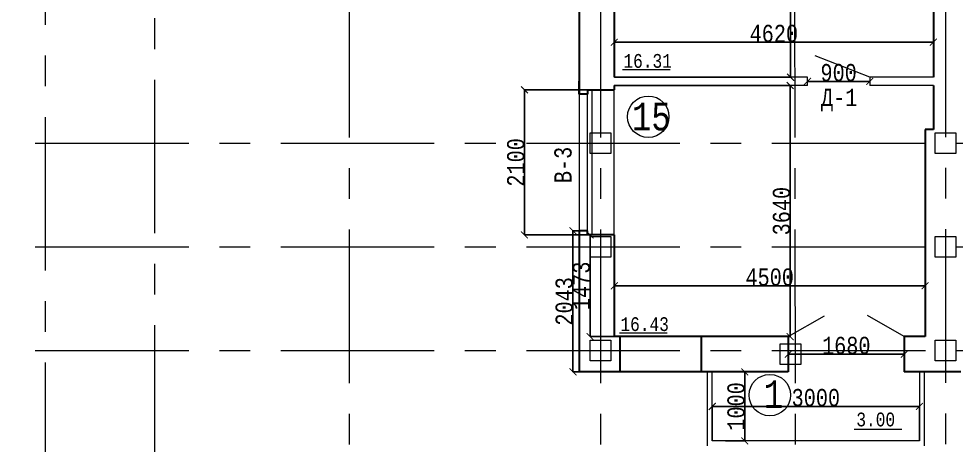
# Model space of a CAD drawing. Header units: millimetres. Extents: x -689206 to 4969298, y -1019800 to 703299.
# Drawn here: x 196506 to 210079, y -373236 to -367061 of the extents above; entities that cross this region are included whole.
import ezdxf

# ---------------------------------------------------------------- set-up
doc = ezdxf.new("R2010")
doc.units = ezdxf.units.MM
doc.linetypes.add('осеваяX2', pattern=[101.6, 63.5, -12.7, 12.7, -12.7])
for name, color, linetype, lineweight in [('БАЛКОН', 7, 'Continuous', 20), ('несущие', 7, 'Continuous', 30), ('ОКНА', 250, 'Continuous', 20), ('ПЕРЕГОРОДКИ', 252, 'Continuous', 9), ('РАЗМЕРЫ', 7, 'Continuous', 9), ('стены', 7, 'Continuous', 20)]:
    doc.layers.add(name, color=color, linetype=linetype, lineweight=lineweight)
doc.layers.add('четотам', color=7, linetype='Continuous')
doc.styles.add('Аннотативный', font='isocteur.ttf', dxfattribs={"width": 0.7, "height": 250})
doc.dimstyles.new('Аннотативный', dxfattribs={"dimscale": 0, "dimtxt": 250, "dimasz": 100, "dimexe": 1.25, "dimexo": 0.625, "dimtad": 1, "dimdec": 0, "dimtxsty": 'Аннотативный', "dimblk": 'ARCHTICK', "dimcen": 2.5, "dimadec": 0, "dimazin": 0, "dimtfac": 1, "dimtdec": 0, "dimtmove": 0, "dimatfit": 3, "dimfxl": 1, "dimarcsym": 0})

# ---------------------------------------------------------------- blocks, each defined once
blk = doc.blocks.new('_ArchTick')
at = {"color": 0, "linetype": 'ByBlock', "const_width": 0.15}
blk.add_lwpolyline([(-0.5, -0.5), (0.5, 0.5)], dxfattribs=at)
blk = doc.blocks.new('*D1927')
at = {"layer": 'Defpoints', "color": 0, "lineweight": 20, "transparency": 16777216}
for p in [(205128, -364348), (207680, -364348), (205128, -367908)]:
    blk.add_point(p, dxfattribs=at)
at = {"layer": 'стены', "color": 0, "lineweight": -2, "transparency": 16777216}
for p, q in [((205129, -364348), (207681, -364348)), ((207680, -367908), (207680, -364348)), ((205129, -367908), (207681, -367908))]:
    blk.add_line(p, q, dxfattribs=at)
at = {"layer": 'стены', "color": 0, "lineweight": -2, "transparency": 16777216, "xscale": 100, "yscale": 100, "zscale": 100}
for p, rotation in [((207680, -364348), 90), ((207680, -367908), 270)]:
    blk.add_blockref('_ArchTick', p, dxfattribs=dict(at, rotation=rotation))
at = {"layer": 'стены', "color": 0, "lineweight": 5, "transparency": 16777216, "insert": (207554, -366128), "char_height": 250, "attachment_point": 5, "rotation": 90, "style": 'Аннотативный'}
blk.add_mtext('3560', dxfattribs=at)
blk = doc.blocks.new('*D1928')
at = {"layer": 'Defpoints', "color": 0, "lineweight": 20, "transparency": 16777216}
for p in [(205128, -367401), (205128, -367908), (209748, -367908)]:
    blk.add_point(p, dxfattribs=at)
at = {"layer": 'стены', "color": 0, "lineweight": -2, "transparency": 16777216}
for p, q in [((205128, -367908), (205128, -367400)), ((209748, -367401), (205128, -367401)), ((209748, -367908), (209748, -367400))]:
    blk.add_line(p, q, dxfattribs=at)
at = {"layer": 'стены', "color": 0, "lineweight": -2, "transparency": 16777216, "xscale": 100, "yscale": 100, "zscale": 100, "rotation": 180}
blk.add_blockref('_ArchTick', (205128, -367401), dxfattribs=at)
at = {"layer": 'стены', "color": 0, "lineweight": -2, "transparency": 16777216, "xscale": 100, "yscale": 100, "zscale": 100}
blk.add_blockref('_ArchTick', (209748, -367401), dxfattribs=at)
at = {"layer": 'стены', "color": 0, "lineweight": 5, "transparency": 16777216, "insert": (207438, -367276), "char_height": 250, "attachment_point": 5, "style": 'Аннотативный'}
blk.add_mtext('4620', dxfattribs=at)
blk = doc.blocks.new('*D1929')
at = {"layer": 'Defpoints', "color": 0, "lineweight": 20, "transparency": 16777216}
for p in [(205128, -370928), (205128, -371664), (209628, -371664)]:
    blk.add_point(p, dxfattribs=at)
at = {"layer": 'стены', "color": 0, "lineweight": -2, "transparency": 16777216}
for p, q in [((205128, -371663), (205128, -370927)), ((209628, -370928), (205128, -370928)), ((209628, -371663), (209628, -370927))]:
    blk.add_line(p, q, dxfattribs=at)
at = {"layer": 'стены', "color": 0, "lineweight": -2, "transparency": 16777216, "xscale": 100, "yscale": 100, "zscale": 100, "rotation": 180}
blk.add_blockref('_ArchTick', (205128, -370928), dxfattribs=at)
at = {"layer": 'стены', "color": 0, "lineweight": -2, "transparency": 16777216, "xscale": 100, "yscale": 100, "zscale": 100}
blk.add_blockref('_ArchTick', (209628, -370928), dxfattribs=at)
at = {"layer": 'стены', "color": 0, "lineweight": 5, "transparency": 16777216, "insert": (207378, -370803), "char_height": 250, "attachment_point": 5, "style": 'Аннотативный'}
blk.add_mtext('4500', dxfattribs=at)
blk = doc.blocks.new('*D1935')
at = {"layer": 'Defpoints', "color": 0, "lineweight": 20, "transparency": 16777216}
for p in [(207926, -367968), (207926, -367968), (208826, -367968)]:
    blk.add_point(p, dxfattribs=at)
at = {"layer": 'стены', "color": 0, "lineweight": -2, "transparency": 16777216}
for p, q in [((207926, -367968), (207926, -367967)), ((208826, -367968), (207926, -367968)), ((208826, -367968), (208826, -367967))]:
    blk.add_line(p, q, dxfattribs=at)
at = {"layer": 'стены', "color": 0, "lineweight": -2, "transparency": 16777216, "xscale": 100, "yscale": 100, "zscale": 100, "rotation": 180}
blk.add_blockref('_ArchTick', (207926, -367968), dxfattribs=at)
at = {"layer": 'стены', "color": 0, "lineweight": -2, "transparency": 16777216, "xscale": 100, "yscale": 100, "zscale": 100}
blk.add_blockref('_ArchTick', (208826, -367968), dxfattribs=at)
at = {"layer": 'стены', "color": 0, "lineweight": 5, "transparency": 16777216, "insert": (208376, -367843), "char_height": 250, "attachment_point": 5, "style": 'Аннотативный'}
blk.add_mtext('900', dxfattribs=at)
blk = doc.blocks.new('*D1973')
at = {"layer": 'Defpoints', "color": 0, "linetype": 'ByBlock', "lineweight": 20, "transparency": 16777216}
for p in [(207647, -371919), (207647, -371919), (209327, -371919)]:
    blk.add_point(p, dxfattribs=at)
at = {"layer": 'ПЕРЕГОРОДКИ', "color": 0, "linetype": 'ByBlock', "lineweight": -2, "transparency": 16777216}
for p, q in [((207647, -371918), (207647, -371918)), ((209327, -371919), (207647, -371919)), ((209327, -371918), (209327, -371918))]:
    blk.add_line(p, q, dxfattribs=at)
at = {"layer": 'ПЕРЕГОРОДКИ', "color": 0, "linetype": 'ByBlock', "lineweight": -2, "transparency": 16777216, "xscale": 100, "yscale": 100, "zscale": 100, "rotation": 180}
blk.add_blockref('_ArchTick', (207647, -371919), dxfattribs=at)
at = {"layer": 'ПЕРЕГОРОДКИ', "color": 0, "linetype": 'ByBlock', "lineweight": -2, "transparency": 16777216, "xscale": 100, "yscale": 100, "zscale": 100}
blk.add_blockref('_ArchTick', (209327, -371919), dxfattribs=at)
at = {"layer": 'ПЕРЕГОРОДКИ', "color": 0, "linetype": 'ByBlock', "lineweight": 5, "transparency": 16777216, "insert": (208487, -371793), "char_height": 250, "attachment_point": 5, "style": 'Аннотативный'}
blk.add_mtext('1680', dxfattribs=at)
blk = doc.blocks.new('*D1974')
at = {"layer": 'Defpoints', "color": 0, "linetype": 'ByBlock', "lineweight": 20, "transparency": 16777216}
for p in [(206735, -372174), (207017, -372174), (206735, -373174)]:
    blk.add_point(p, dxfattribs=at)
at = {"layer": 'ПЕРЕГОРОДКИ', "color": 0, "linetype": 'ByBlock', "lineweight": -2, "transparency": 16777216}
for p, q in [((206736, -372174), (207018, -372174)), ((207017, -373174), (207017, -372174)), ((206736, -373174), (207018, -373174))]:
    blk.add_line(p, q, dxfattribs=at)
at = {"layer": 'ПЕРЕГОРОДКИ', "color": 0, "linetype": 'ByBlock', "lineweight": -2, "transparency": 16777216, "xscale": 100, "yscale": 100, "zscale": 100}
for p, rotation in [((207017, -372174), 90), ((207017, -373174), 270)]:
    blk.add_blockref('_ArchTick', p, dxfattribs=dict(at, rotation=rotation))
at = {"layer": 'ПЕРЕГОРОДКИ', "color": 0, "linetype": 'ByBlock', "lineweight": 5, "transparency": 16777216, "insert": (206892, -372674), "char_height": 250, "attachment_point": 5, "rotation": 90, "style": 'Аннотативный'}
blk.add_mtext('1000', dxfattribs=at)
blk = doc.blocks.new('*D1975')
at = {"layer": 'Defpoints', "color": 0, "linetype": 'ByBlock', "lineweight": 20, "transparency": 16777216}
for p in [(206546, -372674), (206546, -373174), (209546, -373174)]:
    blk.add_point(p, dxfattribs=at)
at = {"layer": 'ПЕРЕГОРОДКИ', "color": 0, "linetype": 'ByBlock', "lineweight": -2, "transparency": 16777216}
for p, q in [((206546, -373173), (206546, -372673)), ((209546, -372674), (206546, -372674)), ((209546, -373173), (209546, -372673))]:
    blk.add_line(p, q, dxfattribs=at)
at = {"layer": 'ПЕРЕГОРОДКИ', "color": 0, "linetype": 'ByBlock', "lineweight": -2, "transparency": 16777216, "xscale": 100, "yscale": 100, "zscale": 100, "rotation": 180}
blk.add_blockref('_ArchTick', (206546, -372674), dxfattribs=at)
at = {"layer": 'ПЕРЕГОРОДКИ', "color": 0, "linetype": 'ByBlock', "lineweight": -2, "transparency": 16777216, "xscale": 100, "yscale": 100, "zscale": 100}
blk.add_blockref('_ArchTick', (209546, -372674), dxfattribs=at)
at = {"layer": 'ПЕРЕГОРОДКИ', "color": 0, "linetype": 'ByBlock', "lineweight": 5, "transparency": 16777216, "insert": (208046, -372548), "char_height": 250, "attachment_point": 5, "style": 'Аннотативный'}
blk.add_mtext('3000', dxfattribs=at)
blk = doc.blocks.new('*D1950')
at = {"layer": 'Defpoints', "color": 0, "linetype": 'ByBlock', "lineweight": 20, "transparency": 16777216}
for p in [(203828, -368091), (205128, -368091), (205128, -370191)]:
    blk.add_point(p, dxfattribs=at)
at = {"layer": 'несущие', "color": 0, "linetype": 'ByBlock', "lineweight": -2, "transparency": 16777216}
for p, q in [((205127, -368091), (203827, -368091)), ((203828, -370191), (203828, -368091)), ((205127, -370191), (203827, -370191))]:
    blk.add_line(p, q, dxfattribs=at)
at = {"layer": 'несущие', "color": 0, "linetype": 'ByBlock', "lineweight": -2, "transparency": 16777216, "xscale": 100, "yscale": 100, "zscale": 100}
for p, rotation in [((203828, -368091), 90), ((203828, -370191), 270)]:
    blk.add_blockref('_ArchTick', p, dxfattribs=dict(at, rotation=rotation))
at = {"layer": 'несущие', "color": 0, "linetype": 'ByBlock', "lineweight": 5, "transparency": 16777216, "insert": (203703, -369141), "char_height": 250, "attachment_point": 5, "rotation": 90, "style": 'Аннотативный'}
blk.add_mtext('2100', dxfattribs=at)
blk = doc.blocks.new('*D1951')
at = {"layer": 'Defpoints', "color": 0, "linetype": 'ByBlock', "lineweight": 20, "transparency": 16777216}
for p in [(204530, -370131), (204618, -370131), (204618, -372174)]:
    blk.add_point(p, dxfattribs=at)
at = {"layer": 'несущие', "color": 0, "linetype": 'ByBlock', "lineweight": -2, "transparency": 16777216}
for p, q in [((204617, -370131), (204529, -370131)), ((204530, -372174), (204530, -370131)), ((204617, -372174), (204529, -372174))]:
    blk.add_line(p, q, dxfattribs=at)
at = {"layer": 'несущие', "color": 0, "linetype": 'ByBlock', "lineweight": -2, "transparency": 16777216, "xscale": 100, "yscale": 100, "zscale": 100}
for p, rotation in [((204530, -370131), 90), ((204530, -372174), 270)]:
    blk.add_blockref('_ArchTick', p, dxfattribs=dict(at, rotation=rotation))
at = {"layer": 'несущие', "color": 0, "linetype": 'ByBlock', "lineweight": 5, "transparency": 16777216, "insert": (204404, -371153), "char_height": 250, "attachment_point": 5, "rotation": 90, "style": 'Аннотативный'}
blk.add_mtext('2043', dxfattribs=at)
blk = doc.blocks.new('*D2020')
at = {"layer": 'Defpoints', "color": 0, "linetype": 'ByBlock', "lineweight": 20, "transparency": 16777216}
for p in [(205128, -368028), (207675, -368028), (205128, -371664)]:
    blk.add_point(p, dxfattribs=at)
at = {"layer": 'РАЗМЕРЫ', "color": 0, "linetype": 'ByBlock', "lineweight": -2, "transparency": 16777216}
for p, q in [((205129, -368028), (207676, -368028)), ((207675, -371664), (207675, -368028)), ((205129, -371664), (207676, -371664))]:
    blk.add_line(p, q, dxfattribs=at)
at = {"layer": 'РАЗМЕРЫ', "color": 0, "linetype": 'ByBlock', "lineweight": -2, "transparency": 16777216, "xscale": 100, "yscale": 100, "zscale": 100}
for p, rotation in [((207675, -368028), 90), ((207675, -371664), 270)]:
    blk.add_blockref('_ArchTick', p, dxfattribs=dict(at, rotation=rotation))
at = {"layer": 'РАЗМЕРЫ', "color": 0, "linetype": 'ByBlock', "lineweight": 5, "transparency": 16777216, "insert": (207550, -369846), "char_height": 250, "attachment_point": 5, "rotation": 90, "style": 'Аннотативный'}
blk.add_mtext('3640', dxfattribs=at)
blk = doc.blocks.new('*D4016')
at = {"layer": 'Defpoints', "color": 0, "lineweight": 30, "ltscale": 35, "transparency": 16777216}
for p in [(205128, -370191), (204778, -371664), (205128, -371664)]:
    blk.add_point(p, dxfattribs=at)
at = {"layer": 'РАЗМЕРЫ', "color": 0, "lineweight": -2, "ltscale": 35, "transparency": 16777216}
for p, q in [((205127, -370191), (204777, -370191)), ((204778, -370191), (204778, -371664)), ((205127, -371664), (204777, -371664))]:
    blk.add_line(p, q, dxfattribs=at)
at = {"layer": 'РАЗМЕРЫ', "color": 0, "lineweight": -2, "ltscale": 35, "transparency": 16777216, "xscale": 100, "yscale": 100, "zscale": 100}
for p, rotation in [((204778, -370191), 90), ((204778, -371664), 270)]:
    blk.add_blockref('_ArchTick', p, dxfattribs=dict(at, rotation=rotation))
at = {"layer": 'РАЗМЕРЫ', "color": 0, "lineweight": 30, "ltscale": 35, "transparency": 16777216, "insert": (204652, -370928), "char_height": 250, "attachment_point": 5, "rotation": 90, "style": 'Аннотативный'}
blk.add_mtext('1473', dxfattribs=at)

msp = doc.modelspace()

# ---------------------------------------------------------------- linework, layer by layer
at = {"layer": 'БАЛКОН', "lineweight": 9}
for p, q in [((206476.1, -373244), (206476.1, -372174)), ((206546.1, -373174), (206546.1, -372174)), ((209546.1, -372174), (209546.1, -373174)), ((209616.1, -372174), (209616.1, -373244)), ((209546.1, -373174), (206546.1, -373174))]:
    msp.add_line(p, q, dxfattribs=at)
at = {"layer": 'несущие', "color": 0}
msp.add_line((205128, -366955.9), (205128, -367908.5), dxfattribs=at)
at = {"layer": 'несущие', "color": 18, "linetype": 'ByBlock', "lineweight": 30, "true_color": 0x000000}
for p, q in [((204618, -368151.5), (204618, -367965.2)), ((204738, -368091.5), (205128, -368091.5)), ((204738, -368091.5), (204738, -368151.5)), ((204738, -368151.5), (204618, -368151.5)), ((204738, -370131.5), (204618, -370131.5)), ((204738, -370191.5), (204738, -370131.5)), ((205128, -370191.5), (204738, -370191.5)), ((205214.1, -372174), (205214.1, -371664)), ((206384.1, -371664), (206384.1, -372174))]:
    msp.add_line(p, q, dxfattribs=at)
at = {"layer": 'несущие', "linetype": 'ByBlock', "lineweight": 9}
for p, q in [((204808, -370191.5), (204808, -368091.5)), ((205128, -370191.5), (205128, -368091.5)), ((204738, -370131.5), (204738, -368151.5))]:
    msp.add_line(p, q, dxfattribs=at)
at = {"layer": 'несущие', "color": 18, "linetype": 'ByBlock', "lineweight": 13, "true_color": 0x000000}
for p, q in [((204738, -370191.5), (204808, -370191.5)), ((205214.1, -371664), (206384.1, -371664))]:
    msp.add_line(p, q, dxfattribs=at)
at = {"layer": 'ОКНА', "color": 0}
msp.add_line((205128, -371216.5), (205128, -371416.5), dxfattribs=at)
at = {"layer": 'ПЕРЕГОРОДКИ', "color": 18, "linetype": 'ByBlock', "lineweight": 13, "true_color": 0x000000}
for p, q in [((207647.1, -371664), (208169.9, -371362.2)), ((209327.1, -371664), (208793.4, -371355.9))]:
    msp.add_line(p, q, dxfattribs=at)
at = {"layer": 'ПЕРЕГОРОДКИ', "color": 18, "linetype": 'ByBlock', "lineweight": 30, "true_color": 0x000000}
for p, q in [((207647.1, -371664), (207647.1, -372174)), ((209628.1, -371664), (209327.1, -371664)), ((209327.1, -371664), (209327.1, -372174)), ((210146.1, -372174), (209616.1, -372174))]:
    msp.add_line(p, q, dxfattribs=at)
at = {"layer": 'РАЗМЕРЫ', "linetype": 'осеваяX2', "lineweight": 5, "ltscale": 35}
for p, q in [((198478, -380834.4), (198478, -330996.7)), ((201288.7, -330996.7), (201288.7, -380834.4)), ((207680.1, -330996.7), (207760.2, -380834.4)), ((209924.2, -330993.1), (209924.2, -380834.4)), ((196888.7, -343592), (196888.7, -380834.4))]:
    msp.add_line(p, q, dxfattribs=at)
at = {"layer": 'РАЗМЕРЫ', "lineweight": 5}
for p, q in [((205246, -367795.6), (205935.3, -367795.6)), ((205202.5, -371606.4), (205891.8, -371606.4))]:
    msp.add_line(p, q, dxfattribs=at)
at = {"layer": 'РАЗМЕРЫ', "linetype": 'ByBlock', "lineweight": 30}
for p, q in [((209748.1, -368664), (209628.1, -368664)), ((209628.1, -368664), (209628.1, -369174))]:
    msp.add_line(p, q, dxfattribs=at)
at = {"layer": 'РАЗМЕРЫ'}
msp.add_line((208603.3, -373005.6), (209292.6, -373005.6), dxfattribs=at)
at = {"layer": 'стены', "linetype": 'осеваяX2', "lineweight": 5, "ltscale": 35}
for p, q in [((204928, -330996.7), (204928, -380834.4)), ((186075.3, -368864), (253128, -368864)), ((186075.3, -370364), (253128, -370364)), ((186075.3, -371864), (253128, -371864))]:
    msp.add_line(p, q, dxfattribs=at)
at = {"layer": 'стены', "lineweight": 30}
for p, q in [((209748.1, -364614), (209748.1, -367908.5)), ((204618, -366895.9), (204618, -368151.5)), ((205128, -368028.5), (205128, -368091.5)), ((209748.1, -368028.5), (209748.1, -368664)), ((209628.1, -368664), (209628.1, -371664)), ((204618, -370131.5), (204618, -372174)), ((205128, -370191.5), (205128, -371664)), ((207647.1, -371664), (205128, -371664)), ((209628.1, -371664), (209327.1, -371664)), ((207647.1, -372174), (204618, -372174)), ((210146.1, -372174), (209327.1, -372174))]:
    msp.add_line(p, q, dxfattribs=at)
at = {"layer": 'стены'}
for p, q in [((208825.8, -367908.5), (208036.1, -367595.9)), ((204618, -370131.5), (204618, -370802))]:
    msp.add_line(p, q, dxfattribs=at)
at = {"layer": 'стены', "lineweight": 13}
for p, q in [((207925.8, -367908.5), (205128, -367908.5)), ((207925.8, -368028.5), (207925.8, -367908.5)), ((209748.1, -367908.5), (208825.8, -367908.5)), ((208825.8, -367908.5), (208825.8, -368028.5)), ((207925.8, -368028.5), (205128, -368028.5)), ((209748.1, -368028.5), (208825.8, -368028.5))]:
    msp.add_line(p, q, dxfattribs=at)
at = {"layer": 'стены', "lineweight": 9}
msp.add_line((204618, -368151.5), (204618, -370131.5), dxfattribs=at)
at = {"layer": 'стены'}
for points in [[(204778, -368714), (205078, -368714), (205078, -369014), (204778, -369014)], [(209774.2, -368714), (210074.2, -368714), (210074.2, -369014), (209774.2, -369014)], [(204778, -370214), (205078, -370214), (205078, -370514), (204778, -370514)], [(209774.2, -370214), (210074.2, -370214), (210074.2, -370514), (209774.2, -370514)], [(204778, -371714), (205078, -371714), (205078, -372014), (204778, -372014)], [(207528, -371769), (207828, -371769), (207828, -372069), (207528, -372069)], [(209774.2, -371714), (210074.2, -371714), (210074.2, -372014), (209774.2, -372014)]]:
    msp.add_lwpolyline(points, close=True, dxfattribs=at)
at = {"layer": 'четотам', "lineweight": 13}
for centre in [(205620, -368480.1), (207380, -372510.1)]:
    msp.add_circle(centre, 300, dxfattribs=at)

# ---------------------------------------------------------------- texts
at = {"layer": 'РАЗМЕРЫ', "lineweight": 5, "char_height": 200, "width": 656.117, "attachment_point": 1, "style": 'Аннотативный'}
for s, insert in [('16.31', (205260.2, -367571.6)), ('16.43', (205216.7, -371382.4))]:
    msp.add_mtext(s, dxfattribs=dict(at, insert=insert))
at = {"layer": 'РАЗМЕРЫ', "lineweight": 20, "ltscale": 150, "insert": (208120.5, -368075.5), "char_height": 250, "width": 922.913, "attachment_point": 1, "style": 'Аннотативный'}
msp.add_mtext('Д-1', dxfattribs=at)
at = {"layer": 'РАЗМЕРЫ', "lineweight": 13, "ltscale": 150, "char_height": 401.1, "width": 1460, "attachment_point": 1, "style": 'Аннотативный'}
for s, insert in [('15', (205382.8, -368277)), ('1', (207292.1, -372296.4))]:
    msp.add_mtext(s, dxfattribs=dict(at, insert=insert))
at = {"layer": 'РАЗМЕРЫ', "lineweight": 20, "ltscale": 150, "insert": (204260, -369441.1), "char_height": 250, "width": 922.913, "attachment_point": 1, "rotation": 90, "style": 'Аннотативный'}
msp.add_mtext('В-3', dxfattribs=at)
at = {"layer": 'РАЗМЕРЫ', "insert": (208632.6, -372762.8), "char_height": 200, "width": 656.117, "attachment_point": 1, "style": 'Аннотативный'}
msp.add_mtext('3.00', dxfattribs=at)

# ---------------------------------------------------------------- dimensions: what is measured, and where the dimension line sits
at = {"layer": 'несущие', "color": 18, "linetype": 'ByBlock', "lineweight": 5, "true_color": 0x000000}
for base, p1, p2, picture, middle in [((203828.3, -368091.5), (205128, -370191.5), (205128, -368091.5), '*D1950', (203702.7, -369141.5)), ((204530.0819, -370131.4653), (204618.0175, -372174.0345), (204618.0175, -370131.4653), '*D1951', (204404.4569, -371152.7499))]:
    dim = msp.add_linear_dim(base=base, p1=p1, p2=p2, angle=90, dimstyle='Аннотативный', dxfattribs=at)
    dim.commit()
    dim.dimension.update_dxf_attribs({"geometry": picture, "text_midpoint": middle})
at = {"layer": 'ПЕРЕГОРОДКИ', "color": 18, "linetype": 'ByBlock', "lineweight": 5, "true_color": 0x000000}
for base, p1, p2, picture, middle in [((207647.1, -371919), (209327.1, -371919), (207647.1, -371919), '*D1973', (208487.1, -371793.4)), ((206546.1, -372674), (209546.1, -373174), (206546.1, -373174), '*D1975', (208046.1, -372548.4))]:
    dim = msp.add_linear_dim(base=base, p1=p1, p2=p2, dimstyle='Аннотативный', dxfattribs=at)
    dim.commit()
    dim.dimension.update_dxf_attribs({"geometry": picture, "text_midpoint": middle})
dim = msp.add_linear_dim(base=(207017.2, -372174), p1=(206735.2, -373174), p2=(206735.2, -372174), angle=90, dimstyle='Аннотативный', dxfattribs=at)
dim.commit()
dim.dimension.update_dxf_attribs({"geometry": '*D1974', "text_midpoint": (206891.5, -372674)})
at = {"layer": 'РАЗМЕРЫ', "linetype": 'ByBlock', "lineweight": 5}
dim = msp.add_linear_dim(base=(207675.1, -368028.5), p1=(205128, -371664), p2=(205128, -368028.5), angle=90, text='3640', dimstyle='Аннотативный', dxfattribs=at)
dim.commit()
dim.dimension.update_dxf_attribs({"geometry": '*D2020', "text_midpoint": (207675.1, -369846.2), "dimtype": 160})
at = {"layer": 'РАЗМЕРЫ', "color": 1, "lineweight": 30, "ltscale": 35}
dim = msp.add_linear_dim(base=(204778.0175, -371664.0345), p1=(205128.0175, -370191.4653), p2=(205128.0175, -371664.0345), angle=90, dimstyle='Аннотативный', dxfattribs=at)
dim.commit()
dim.dimension.update_dxf_attribs({"geometry": '*D4016', "text_midpoint": (204652.3925, -370927.7499)})
at = {"layer": 'стены', "lineweight": 5}
for p1, p2, distance, picture, middle in [((205128.0175, -367908.4805), (205128.0175, -364347.9998), -2551.9825, '*D1927', (207554.375, -366128.2402)), ((209748.1, -367908.5), (205128, -367908.5), -507.2, '*D1928', (207438, -367275.6)), ((208825.8, -367968.5), (207925.8, -367968.5), 0, '*D1935', (208375.8, -367842.8)), ((209628.1, -371664), (205128, -371664), -735.6, '*D1929', (207378, -370802.8))]:
    dim = msp.add_aligned_dim(p1=p1, p2=p2, distance=distance, dimstyle='Аннотативный', dxfattribs=at)
    dim.commit()
    dim.dimension.update_dxf_attribs({"geometry": picture, "text_midpoint": middle})

doc.saveas('drawing.dxf')
